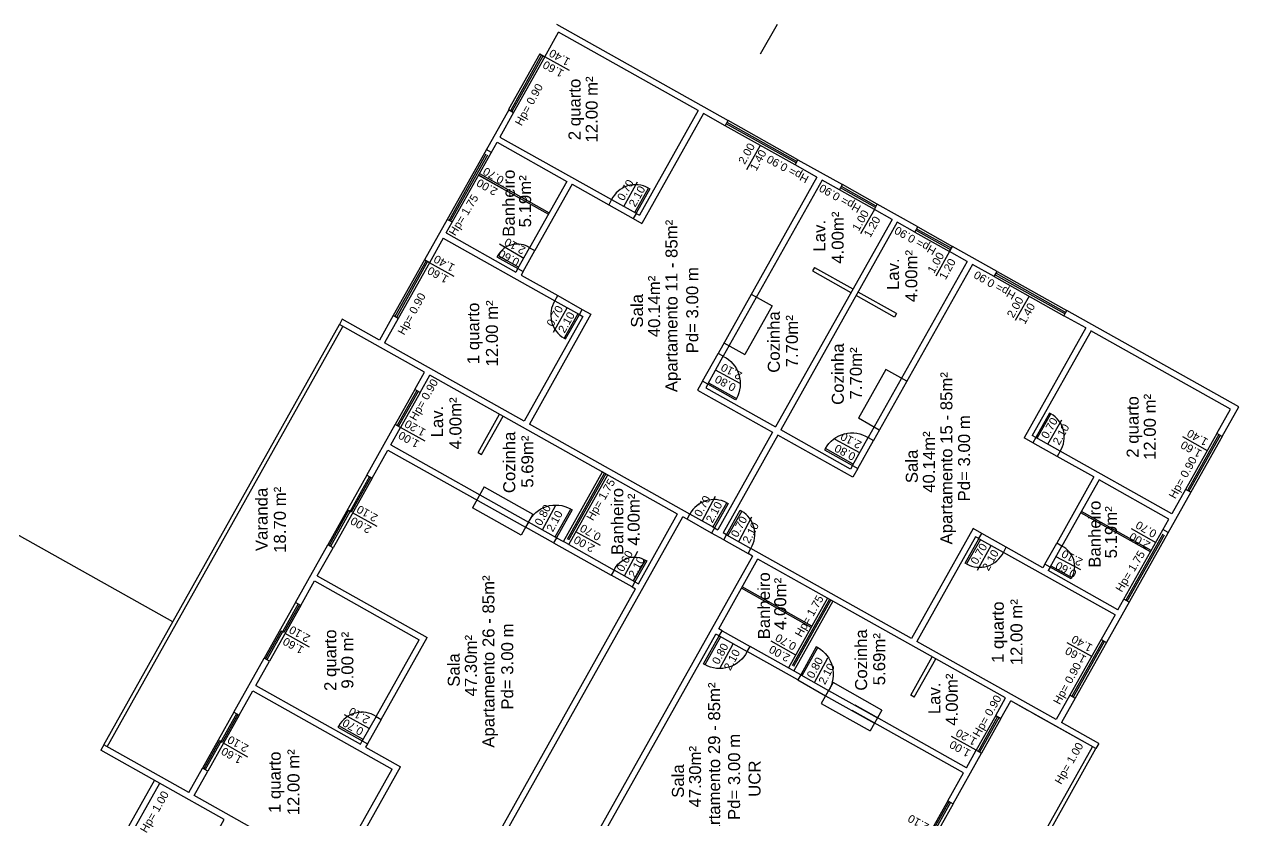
# Model space of a CAD drawing. Header units: millimetres. Extents: x -210 to 1173, y -437 to 320.
# Drawn here: x 880.85 to 911.2, y -254.59 to -234.68 of the extents above; entities that cross this region are included whole.
import ezdxf
from ezdxf.enums import TextEntityAlignment as Align

# ---------------------------------------------------------------- set-up
doc = ezdxf.new("R2010")
doc.units = ezdxf.units.MM
doc.header["$LTSCALE"] = 0.3
doc.linetypes.add('DASHED2', pattern=[9.525, 6.35, -3.175])
for name, color, linetype in [('CORTE', 6, 'Continuous'), ('COTAS', 1, 'Continuous'), ('ESQUADRIAS', 3, 'Continuous'), ('PISO', 1, 'Continuous'), ('PROJEÇÃO', 1, 'DASHED2'), ('TEXTOS', 2, 'Continuous'), ('VISTA', 2, 'Continuous')]:
    doc.layers.add(name, color=color, linetype=linetype)
doc.styles.add('2MM 1_100', font='ARIAL.TTF', dxfattribs={"height": 0.2})
doc.styles.add('3MM 1_100', font='ARIAL.TTF', dxfattribs={"height": 0.3})

msp = doc.modelspace()

# ---------------------------------------------------------------- linework, layer by layer
at = {"layer": 'CORTE'}
for p, q in [((893.861, -235.492), (894.203, -234.882)), ((894.152, -234.681), (898.441, -237.087)), ((897.692, -236.838), (894.203, -234.882)), ((899.252, -235.419), (899.674, -234.681)), ((893.73, -235.419), (893.861, -235.492)), ((892.955, -236.819), (890.846, -240.572)), ((893.079, -236.888), (892.737, -237.499)), ((892.948, -236.815), (893.079, -236.888)), ((897.693, -236.837), (896.226, -239.455)), ((897.823, -236.91), (896.283, -239.66)), ((898.368, -237.217), (897.823, -236.912)), ((898.368, -237.218), (898.441, -237.087)), ((891.393, -239.898), (892.664, -237.63)), ((892.664, -237.63), (894.407, -238.607)), ((892.737, -237.499), (895.528, -239.064)), ((900.112, -238.196), (900.186, -238.065)), ((900.657, -238.501), (900.112, -238.196)), ((900.186, -238.065), (901.298, -238.688)), ((892.202, -238.449), (893.947, -239.428)), ((892.222, -238.414), (893.966, -239.393)), ((894.407, -238.607), (893.478, -240.265)), ((900.657, -238.501), (898.189, -242.907)), ((900.788, -238.575), (898.32, -242.98)), ((901.224, -238.819), (900.788, -238.575)), ((894.538, -238.681), (893.609, -240.338)), ((894.538, -238.681), (895.454, -239.195)), ((901.224, -238.819), (901.298, -238.688)), ((895.528, -239.064), (895.454, -239.195)), ((901.732, -239.104), (901.732, -239.104)), ((901.732, -239.104), (901.732, -239.104)), ((902.096, -239.308), (902.17, -239.178)), ((903.18, -239.744), (902.17, -239.178)), ((896.138, -239.407), (896.065, -239.537)), ((896.138, -239.407), (896.226, -239.455)), ((902.539, -239.557), (902.096, -239.308)), ((896.065, -239.537), (896.283, -239.66)), ((902.539, -239.557), (899.627, -244.745)), ((902.67, -239.63), (899.758, -244.818)), ((903.106, -239.875), (902.67, -239.63)), ((903.106, -239.875), (903.18, -239.744)), ((891.319, -240.029), (890.977, -240.64)), ((891.319, -240.029), (894.11, -241.594)), ((891.393, -239.898), (893.136, -240.876)), ((893.478, -240.265), (893.609, -240.338)), ((903.978, -240.364), (904.052, -240.233)), ((904.414, -240.608), (903.978, -240.364)), ((905.164, -240.857), (904.052, -240.233)), ((890.977, -240.64), (890.846, -240.566)), ((904.414, -240.608), (901.942, -245.012)), ((904.545, -240.682), (902.073, -245.085)), ((905.09, -240.988), (904.545, -240.682)), ((893.185, -240.788), (893.136, -240.876)), ((893.185, -240.788), (893.316, -240.862)), ((893.316, -240.862), (893.267, -240.949)), ((893.267, -240.949), (894.184, -241.463)), ((905.09, -240.987), (905.164, -240.857)), ((894.111, -241.594), (894.184, -241.463)), ((895.012, -241.928), (893.473, -244.676)), ((894.721, -241.937), (894.794, -241.806)), ((894.721, -241.937), (894.808, -241.985)), ((894.794, -241.806), (895.012, -241.928)), ((906.835, -241.965), (906.909, -241.834)), ((911.204, -244.244), (906.908, -241.835)), ((890.853, -243.375), (888.725, -242.181)), ((888.796, -242.054), (888.726, -242.181)), ((889.722, -242.573), (888.796, -242.054)), ((890.064, -241.962), (889.722, -242.573)), ((890.195, -242.036), (889.853, -242.646)), ((890.195, -242.036), (890.064, -241.962)), ((894.808, -241.985), (893.342, -244.603)), ((907.381, -242.27), (906.835, -241.966)), ((907.293, -242.222), (907.293, -242.222)), ((907.381, -242.27), (905.838, -245.018)), ((907.512, -242.343), (906.042, -244.96)), ((907.38, -242.271), (907.38, -242.271)), ((910.999, -244.302), (907.511, -242.345)), ((893.342, -244.603), (889.853, -242.646)), ((898.32, -242.98), (898.189, -242.907)), ((890.609, -243.81), (890.854, -243.374)), ((890.74, -243.884), (890.984, -243.448)), ((897.176, -246.922), (890.984, -243.448)), ((897.798, -243.605), (897.676, -243.823)), ((897.929, -243.678), (897.798, -243.605)), ((897.929, -243.678), (897.88, -243.766)), ((897.88, -243.766), (899.627, -244.745)), ((890.74, -243.884), (890.609, -243.81)), ((897.676, -243.823), (899.553, -244.876)), ((910.657, -244.912), (910.999, -244.302)), ((910.788, -244.985), (911.204, -244.244)), ((889.41, -245.948), (890.12, -244.683)), ((890.251, -244.756), (890.12, -244.683)), ((897.485, -246.926), (893.473, -244.676)), ((890.006, -245.192), (890.251, -244.756)), ((899.553, -244.876), (898.183, -247.317)), ((899.684, -244.949), (898.314, -247.391)), ((901.559, -246.001), (899.684, -244.949)), ((901.502, -245.797), (899.758, -244.818)), ((906.13, -245.009), (906.042, -244.96)), ((910.788, -244.985), (910.657, -244.912)), ((890.006, -245.192), (893.452, -247.124)), ((901.942, -245.012), (902.073, -245.085)), ((906.056, -245.14), (905.838, -245.018)), ((906.13, -245.009), (906.056, -245.14)), ((889.541, -246.022), (889.933, -245.323)), ((889.933, -245.323), (893.378, -247.255)), ((906.74, -245.352), (906.667, -245.483)), ((907.584, -245.996), (906.667, -245.483)), ((909.531, -246.917), (906.74, -245.352)), ((894.324, -247.613), (895.302, -245.869)), ((901.551, -245.71), (901.502, -245.797)), ((901.551, -245.71), (901.682, -245.783)), ((901.682, -245.783), (901.559, -246.001)), ((889.41, -245.948), (889.541, -246.022)), ((894.455, -247.686), (895.432, -245.943)), ((907.584, -245.996), (906.654, -247.654)), ((907.715, -246.07), (906.784, -247.727)), ((909.457, -247.047), (907.715, -246.07)), ((910.005, -246.38), (907.9, -250.13)), ((909.874, -246.307), (909.531, -246.917)), ((910.005, -246.38), (909.874, -246.307)), ((891.852, -256.72), (897.307, -246.994)), ((896.199, -248.664), (897.177, -246.921)), ((897.413, -247.054), (897.307, -246.994)), ((897.413, -247.054), (897.485, -246.926)), ((908.999, -247.869), (907.255, -246.891)), ((909.019, -247.834), (907.274, -246.856)), ((908.185, -249.315), (909.457, -247.047)), ((893.452, -247.124), (893.378, -247.255)), ((898.096, -247.268), (898.024, -247.397)), ((898.329, -247.568), (898.024, -247.397)), ((898.096, -247.268), (898.183, -247.317)), ((898.401, -247.44), (898.314, -247.391)), ((904.565, -247.285), (903.023, -250.032)), ((904.783, -247.407), (904.565, -247.285)), ((904.71, -247.538), (904.783, -247.407)), ((887.624, -249.133), (888.432, -247.693)), ((888.563, -247.766), (888.432, -247.693)), ((894.149, -247.515), (894.076, -247.646)), ((894.076, -247.646), (895.516, -248.453)), ((894.149, -247.515), (894.324, -247.613)), ((894.455, -247.686), (895.589, -248.322)), ((898.329, -247.568), (898.401, -247.44)), ((904.623, -247.489), (903.154, -250.105)), ((904.71, -247.538), (904.623, -247.489)), ((906.784, -247.727), (906.654, -247.654)), ((888.171, -248.465), (888.563, -247.766)), ((899.051, -247.973), (893.644, -257.611)), ((898.939, -247.91), (899.011, -247.782)), ((899.051, -247.973), (898.939, -247.91)), ((903.023, -250.032), (899.011, -247.782)), ((905.321, -247.881), (905.394, -247.75)), ((908.112, -249.446), (905.321, -247.881)), ((906.311, -248.264), (905.394, -247.75)), ((895.589, -248.322), (895.516, -248.453)), ((898.204, -249.791), (899.183, -248.046)), ((901.058, -249.099), (899.182, -248.047)), ((906.36, -248.177), (906.311, -248.264)), ((906.491, -248.25), (906.36, -248.177)), ((906.491, -248.25), (906.442, -248.338)), ((887.755, -249.206), (888.097, -248.596)), ((888.097, -248.596), (890.714, -250.063)), ((888.171, -248.465), (890.919, -250.005)), ((896.112, -248.615), (896.039, -248.746)), ((896.112, -248.615), (896.199, -248.664)), ((900.058, -248.369), (900.058, -248.37)), ((900.189, -248.442), (900.188, -248.443)), ((908.185, -249.315), (906.442, -248.338)), ((891.722, -256.647), (896.126, -248.795)), ((896.039, -248.746), (896.126, -248.795)), ((900.516, -249.758), (898.772, -248.779)), ((900.536, -249.723), (898.791, -248.744)), ((887.755, -249.206), (887.624, -249.133)), ((900.927, -249.025), (899.949, -250.769)), ((901.058, -249.098), (900.079, -250.843)), ((905.375, -251.52), (901.058, -249.099)), ((908.112, -249.446), (907.769, -250.056)), ((898.291, -249.84), (898.204, -249.791)), ((898.218, -249.971), (898.291, -249.84)), ((889.638, -251.981), (890.714, -250.063)), ((889.769, -252.055), (890.919, -250.005)), ((893.777, -257.685), (898.131, -249.922)), ((898.218, -249.971), (898.131, -249.922)), ((906.643, -252.062), (903.154, -250.105)), ((907.769, -250.056), (907.9, -250.13)), ((898.916, -250.362), (898.989, -250.231)), ((900.181, -251.071), (898.916, -250.362)), ((900.254, -250.941), (898.989, -250.231)), ((886.084, -251.879), (886.841, -250.528)), ((886.63, -251.212), (886.972, -250.602)), ((886.972, -250.602), (886.842, -250.528)), ((900.254, -250.941), (900.181, -251.071)), ((886.215, -251.953), (886.556, -251.343)), ((886.556, -251.343), (890.046, -253.299)), ((886.63, -251.212), (889.247, -252.679)), ((900.952, -251.332), (900.878, -251.463)), ((900.952, -251.332), (902.173, -252.017)), ((900.878, -251.463), (902.099, -252.148)), ((905.13, -251.956), (905.375, -251.52)), ((905.261, -252.03), (905.506, -251.593)), ((907.634, -252.787), (905.506, -251.593)), ((905.933, -251.833), (905.506, -251.594)), ((906.986, -251.452), (906.643, -252.062)), ((907.117, -251.525), (906.775, -252.134)), ((906.986, -251.452), (907.117, -251.525)), ((886.084, -251.879), (886.215, -251.953)), ((904.323, -253.395), (901.541, -251.835)), ((904.397, -253.264), (901.614, -251.704)), ((905.13, -251.956), (905.261, -252.03)), ((907.634, -252.787), (906.064, -251.907)), ((889.638, -251.981), (889.769, -252.055)), ((902.173, -252.017), (902.099, -252.148)), ((906.702, -252.264), (906.701, -252.266)), ((907.707, -252.656), (906.775, -252.133)), ((907.707, -252.657), (906.775, -252.134)), ((882.831, -252.691), (882.757, -252.821)), ((885.845, -254.554), (882.757, -252.821)), ((884.959, -253.885), (882.831, -252.691)), ((889.247, -252.679), (889.296, -252.592)), ((889.296, -252.592), (889.427, -252.665)), ((889.427, -252.665), (889.378, -252.752)), ((889.378, -252.752), (890.25, -253.241)), ((904.397, -253.264), (904.641, -252.828)), ((904.641, -252.828), (904.772, -252.902)), ((907.707, -252.656), (907.634, -252.787)), ((907.707, -252.657), (907.634, -252.787)), ((904.062, -254.167), (904.772, -252.902)), ((884.959, -253.885), (885.301, -253.275)), ((885.09, -253.958), (885.432, -253.348)), ((885.432, -253.348), (885.301, -253.275)), ((888.97, -255.218), (890.046, -253.299)), ((889.1, -255.291), (890.25, -253.241)), ((903.932, -254.094), (904.323, -253.395)), ((888.578, -255.915), (885.09, -253.958)), ((903.931, -254.094), (904.062, -254.167)), ((885.6, -254.992), (885.845, -254.554))]:
    msp.add_line(p, q, dxfattribs=at)
at = {"layer": 'COTAS'}
for p, q in [((894.474, -235.836), (893.861, -235.492)), ((899.24, -237.707), (898.896, -238.32)), ((892.199, -238.447), (892.774, -238.771)), ((895.834, -239.234), (896.178, -238.621)), ((902.096, -239.308), (901.753, -239.922)), ((892.726, -240.17), (893.331, -240.527)), ((903.978, -240.364), (903.634, -240.977)), ((891.59, -240.984), (890.977, -240.64)), ((905.963, -241.476), (905.619, -242.089)), ((894.072, -242.378), (894.416, -241.765)), ((898.745, -243.66), (898.124, -243.329)), ((906.436, -245.179), (906.779, -244.566)), ((890.864, -245.1), (890.251, -244.756)), ((901.734, -245.389), (901.114, -245.058)), ((910.42, -245.339), (909.807, -244.995)), ((897.79, -247.097), (898.121, -246.477)), ((893.801, -247.319), (894.131, -246.699)), ((889.665, -247.238), (889.052, -246.894)), ((898.706, -247.611), (899.037, -246.991)), ((895.248, -247.71), (894.634, -247.366)), ((908.516, -247.287), (909.13, -247.631)), ((904.672, -248.323), (905.015, -247.71)), ((895.851, -248.469), (896.181, -247.848)), ((907.258, -248.319), (906.638, -247.989)), ((887.976, -250.25), (887.363, -249.906)), ((900.131, -250.448), (899.518, -250.104)), ((907.532, -250.484), (906.919, -250.14)), ((898.236, -250.786), (898.567, -250.166)), ((900.603, -251.136), (900.934, -250.516)), ((889.467, -252.287), (888.854, -251.943)), ((904.641, -252.828), (904.028, -252.485)), ((886.435, -252.996), (885.822, -252.652))]:
    msp.add_line(p, q, dxfattribs=at)
at = {"layer": 'ESQUADRIAS'}
for p, q in [((893.778, -235.446), (892.996, -236.842)), ((893.813, -235.465), (893.031, -236.861)), ((900.139, -238.148), (898.395, -237.17)), ((900.159, -238.113), (898.414, -237.135)), ((902.123, -239.26), (901.251, -238.771)), ((902.143, -239.226), (901.271, -238.736)), ((903.133, -239.827), (904.005, -240.316)), ((903.153, -239.792), (904.025, -240.281)), ((890.894, -240.593), (890.112, -241.989)), ((890.929, -240.613), (890.147, -242.009)), ((905.117, -240.94), (906.862, -241.918)), ((905.137, -240.905), (906.881, -241.883)), ((890.657, -243.837), (890.168, -244.71)), ((890.692, -243.857), (890.203, -244.729)), ((910.705, -244.938), (909.922, -246.334)), ((910.74, -244.958), (909.957, -246.353)), ((889.476, -245.985), (888.497, -247.73)), ((889.511, -246.005), (889.021, -246.877)), ((888.952, -246.838), (888.463, -247.71)), ((889.021, -246.877), (888.952, -246.838)), ((887.69, -249.17), (886.907, -250.565)), ((887.725, -249.189), (887.333, -249.887)), ((887.263, -249.848), (886.872, -250.546)), ((887.333, -249.887), (887.263, -249.848)), ((907.817, -250.083), (907.034, -251.478)), ((907.852, -250.103), (907.069, -251.498)), ((886.149, -251.916), (885.367, -253.312)), ((886.184, -251.936), (885.793, -252.633)), ((905.178, -251.983), (904.689, -252.855)), ((905.213, -252.003), (904.724, -252.875)), ((885.723, -252.594), (885.332, -253.292)), ((885.793, -252.633), (885.723, -252.594)), ((903.997, -254.13), (903.018, -255.875)), ((903.962, -254.111), (903.473, -254.983))]:
    msp.add_line(p, q, dxfattribs=at)
for points in [[(896.139, -239.405), (896.104, -239.385), (896.446, -238.774), (896.481, -238.794)], [(893.185, -240.788), (893.204, -240.754), (892.681, -240.46), (892.661, -240.495)], [(894.721, -241.937), (894.686, -241.917), (894.343, -242.528), (894.378, -242.547)], [(906.131, -245.008), (906.165, -245.027), (906.509, -244.417), (906.474, -244.398)], [(898.061, -247.249), (898.404, -246.639), (898.439, -246.658), (898.096, -247.268)], [(898.401, -247.44), (898.744, -246.83), (898.779, -246.849), (898.436, -247.459)], [(904.71, -247.539), (904.745, -247.558), (904.403, -248.169), (904.368, -248.149)], [(906.491, -248.25), (906.51, -248.215), (907.034, -248.509), (907.014, -248.544)], [(889.296, -252.592), (889.316, -252.557), (888.705, -252.215), (888.685, -252.25)]]:
    msp.add_lwpolyline(points, close=True, dxfattribs=at)
at = {"layer": 'ESQUADRIAS', "extrusion": (-8.67055e-14, 3.07119e-13, -1), "elevation": 0}
msp.add_lwpolyline([(-897.929, -243.678), (-897.948, -243.644), (-898.646, -244.035), (-898.627, -244.069)], close=True, dxfattribs=at)
at = {"layer": 'ESQUADRIAS', "extrusion": (3.07266e-13, 8.61823e-14, -1), "elevation": 0}
msp.add_lwpolyline([(-901.551, -245.71), (-901.57, -245.675), (-900.873, -245.283), (-900.853, -245.318)], close=True, dxfattribs=at)
at = {"layer": 'ESQUADRIAS', "extrusion": (1.06818e-16, -5.98874e-17, -1)}
for points in [[(-894.149, -247.515), (-894.115, -247.495), (-894.506, -246.798), (-894.541, -246.817)], [(-896.112, -248.615), (-896.077, -248.596), (-896.371, -248.072), (-896.406, -248.092)]]:
    msp.add_lwpolyline(points, close=True, dxfattribs=at)
at = {"layer": 'ESQUADRIAS', "extrusion": (-1.06805e-16, 5.99109e-17, -1)}
for points in [[(-898.218, -249.971), (-898.253, -249.99), (-897.862, -250.688), (-897.827, -250.668)], [(-900.254, -250.941), (-900.289, -250.96), (-900.68, -250.262), (-900.645, -250.243)]]:
    msp.add_lwpolyline(points, close=True, dxfattribs=at)
at = {"layer": 'PISO'}
for p, q in [((895.455, -239.194), (896.066, -239.536)), ((895.528, -239.063), (896.139, -239.405)), ((894.111, -241.594), (894.721, -241.937)), ((894.184, -241.463), (894.794, -241.806)), ((897.798, -243.605), (898.189, -242.907)), ((897.929, -243.678), (898.32, -242.98)), ((901.551, -245.71), (901.942, -245.012)), ((901.682, -245.783), (902.073, -245.085)), ((906.667, -245.482), (906.057, -245.139)), ((906.741, -245.351), (906.131, -245.008)), ((889.41, -245.948), (888.432, -247.693)), ((889.541, -246.022), (888.563, -247.766)), ((898.024, -247.397), (897.413, -247.054)), ((898.096, -247.268), (897.485, -246.926)), ((894.076, -247.646), (893.378, -247.255)), ((894.149, -247.515), (893.452, -247.124)), ((905.394, -247.75), (904.783, -247.408)), ((898.329, -247.568), (898.939, -247.91)), ((898.401, -247.44), (899.011, -247.782)), ((905.321, -247.881), (904.71, -247.539)), ((896.112, -248.615), (895.589, -248.322)), ((896.039, -248.746), (895.516, -248.453)), ((887.624, -249.133), (886.842, -250.528)), ((887.755, -249.206), (886.972, -250.602)), ((898.291, -249.84), (898.989, -250.231)), ((898.218, -249.971), (898.916, -250.362)), ((900.254, -250.941), (900.952, -251.332)), ((900.181, -251.071), (900.878, -251.463)), ((886.084, -251.879), (885.301, -253.275)), ((886.215, -251.953), (885.432, -253.348)), ((889.638, -251.981), (889.296, -252.592)), ((889.769, -252.055), (889.427, -252.665)), ((903.931, -254.094), (902.953, -255.838)), ((904.062, -254.167), (903.084, -255.911))]:
    msp.add_line(p, q, dxfattribs=at)
at = {"layer": 'PISO', "extrusion": (5.98539e-17, 1.06837e-16, -1)}
for p, q in [((893.185, -240.788), (893.478, -240.265)), ((893.316, -240.862), (893.609, -240.338))]:
    msp.add_line(p, q, dxfattribs=at)
at = {"layer": 'PISO', "extrusion": (5.99444e-17, 1.06786e-16, -1)}
for p, q in [((906.36, -248.177), (906.654, -247.654)), ((906.491, -248.25), (906.784, -247.727))]:
    msp.add_line(p, q, dxfattribs=at)
at = {"layer": 'PISO'}
for centre, radius, start, end in [((896.123, -239.352), 0.661, 60.7889, 154.1583), ((893.171, -240.735), 0.561, 56.791, 150.7409), ((894.667, -241.951), 0.661, 147.3234, 240.6928), ((906.184, -244.994), 0.661, 327.2749, 60.6443), ((898.088, -247.242), 0.681, 62.3678, 152.3678), ((898.427, -247.432), 0.681, 329.0654, 59.0654), ((904.726, -247.592), 0.661, 240.7404, 334.1098), ((906.544, -248.234), 0.561, 330.6923, 64.6422), ((889.282, -252.538), 0.661, 57.3472, 150.7166)]:
    msp.add_arc(centre, radius, start, end, dxfattribs=at)
at = {"layer": 'PISO', "extrusion": (-8.67055e-14, 3.07119e-13, -1)}
msp.add_arc((-897.982, -243.663), 0.761, 116.3215, 209.2591, dxfattribs=at)
at = {"layer": 'PISO', "extrusion": (3.07266e-13, 8.61823e-14, -1)}
msp.add_arc((-901.536, -245.656), 0.761, 29.3077, 122.2453, dxfattribs=at)
at = {"layer": 'PISO', "extrusion": (1.06818e-16, -5.98874e-17, -1)}
for centre, radius, start, end in [((-894.127, -247.446), 0.749, 25.506, 119.6781), ((-896.096, -248.562), 0.561, 25.3272, 119.2771)]:
    msp.add_arc(centre, radius, start, end, dxfattribs=at)
at = {"layer": 'PISO', "extrusion": (-1.06805e-16, 5.99109e-17, -1)}
for centre, start, end in [((-898.234, -250.024), 206.3521, 299.2897), ((-900.308, -250.926), 119.2897, 212.2273)]:
    msp.add_arc(centre, 0.761, start, end, dxfattribs=at)
at = {"layer": 'PROJEÇÃO'}
for p, q in [((891.464, -239.585), (892.442, -237.84)), ((891.499, -239.604), (892.477, -237.86)), ((892.525, -237.886), (892.394, -237.813)), ((891.547, -239.631), (891.416, -239.558)), ((895.35, -245.895), (894.372, -247.64)), ((895.425, -245.94), (895.294, -245.867)), ((895.385, -245.915), (894.407, -247.659)), ((908.38, -249.081), (909.358, -247.336)), ((908.415, -249.1), (909.393, -247.356)), ((909.441, -247.382), (909.31, -247.309)), ((894.455, -247.686), (894.324, -247.613)), ((900.975, -249.052), (899.996, -250.796)), ((901.01, -249.071), (900.031, -250.816)), ((908.463, -249.127), (908.332, -249.054))]:
    msp.add_line(p, q, dxfattribs=at)
at = {"layer": 'VISTA'}
for p, q in [((893.73, -235.419), (892.948, -236.815)), ((893.861, -235.492), (893.079, -236.888)), ((900.186, -238.065), (898.441, -237.087)), ((900.112, -238.196), (898.368, -237.217)), ((902.096, -239.308), (901.224, -238.819)), ((902.17, -239.178), (901.298, -238.689)), ((903.18, -239.744), (904.052, -240.233)), ((903.106, -239.875), (903.978, -240.364)), ((890.846, -240.566), (890.064, -241.962)), ((890.977, -240.64), (890.195, -242.036)), ((900.596, -240.76), (900.547, -240.847)), ((900.547, -240.847), (901.506, -241.385)), ((900.596, -240.76), (901.554, -241.297)), ((905.09, -240.988), (906.835, -241.966)), ((905.164, -240.857), (906.908, -241.835)), ((899.02, -241.424), (899.543, -241.717)), ((902.602, -241.999), (901.643, -241.462)), ((902.65, -241.912), (901.692, -241.374)), ((899.543, -241.717), (898.859, -242.939)), ((902.65, -241.912), (902.602, -241.999)), ((882.831, -252.691), (888.725, -242.181)), ((882.919, -252.74), (888.812, -242.231)), ((898.336, -242.645), (898.859, -242.939)), ((902.382, -243.309), (901.697, -244.53)), ((902.905, -243.603), (902.382, -243.309)), ((890.609, -243.81), (890.12, -244.683)), ((890.74, -243.884), (890.251, -244.756)), ((892.191, -245.385), (892.729, -244.426)), ((892.278, -245.434), (892.816, -244.475)), ((902.22, -244.824), (901.697, -244.53)), ((910.657, -244.912), (909.874, -246.307)), ((910.788, -244.985), (910.005, -246.38)), ((884.556, -249.615), (876.547, -245.123)), ((892.191, -245.385), (892.278, -245.434)), ((892.34, -246.243), (892.047, -246.766)), ((892.34, -246.243), (893.562, -246.927)), ((893.268, -247.451), (892.047, -246.766)), ((893.562, -246.927), (893.268, -247.451)), ((907.769, -250.056), (906.986, -251.452)), ((907.9, -250.13), (907.117, -251.525)), ((903.005, -251.452), (903.543, -250.493)), ((903.093, -251.501), (903.63, -250.542)), ((901.062, -251.136), (900.768, -251.659)), ((902.283, -251.821), (901.062, -251.136)), ((900.768, -251.659), (901.989, -252.344)), ((903.093, -251.501), (903.005, -251.452)), ((902.283, -251.821), (901.989, -252.344)), ((905.13, -251.956), (904.641, -252.828)), ((905.261, -252.03), (904.772, -252.902)), ((901.652, -263.25), (907.547, -252.738)), ((901.739, -263.299), (907.634, -252.787)), ((884.098, -253.574), (879.209, -262.299)), ((879.341, -262.373), (884.233, -253.649))]:
    msp.add_line(p, q, dxfattribs=at)

# ---------------------------------------------------------------- texts
at = {"layer": 'TEXTOS'}
for s, height, rotation, style, p in [('1.40', 0.2, 150.7041, '2MM 1_100', (894.226, -235.511)), ('1.60', 0.2, 150.7041, '2MM 1_100', (894.068, -235.801)), ('Hp= 0.90', 0.2, 61.2415, '2MM 1_100', (893.46, -236.688)), ('2 quarto', 0.3, 90, '3MM 1_100', (894.6, -236.81)), ('12.00 m²', 0.3, 90, '3MM 1_100', (895.029, -236.81)), ('2.00', 0.2, 60.7199, '2MM 1_100', (898.902, -237.912)), ('1.40', 0.2, 60.7199, '2MM 1_100', (899.189, -238.077)), ('Hp= 0.90', 0.2, 151.2573, '2MM 1_100', (899.929, -238.303)), ('0.70', 0.2, 150.1352, '2MM 1_100', (892.573, -238.467)), ('2.00', 0.2, 150.1352, '2MM 1_100', (892.413, -238.755)), ('Banheiro', 0.3, 90, '3MM 1_100', (892.957, -239.154)), ('5.19m²', 0.3, 90, '3MM 1_100', (893.365, -239.106)), ('0.70', 0.2, 60.7404, '2MM 1_100', (895.872, -238.824)), ('2.10', 0.2, 60.7404, '2MM 1_100', (896.162, -238.981)), ('Hp= 0.90', 0.2, 150.1759, '2MM 1_100', (901.236, -239.035)), ('Hp= 1.75', 0.2, 58.7078, '2MM 1_100', (891.828, -239.447)), ('4.00m²', 0.3, 90, '3MM 1_100', (901.178, -240.014)), ('1.00', 0.2, 60.7133, '2MM 1_100', (901.75, -239.584)), ('1.20', 0.2, 60.7133, '2MM 1_100', (902.039, -239.741)), ('Apartamento 11 - 85m²', 0.3, 90, '3MM 1_100', (897.024, -241.722)), ('Lav.', 0.3, 90, '3MM 1_100', (900.722, -239.967)), ('Hp= 0.90', 0.2, 150.1759, '2MM 1_100', (903.118, -240.091)), ('2.10', 0.2, 151.9287, '2MM 1_100', (893.11, -240.229)), ('0.60', 0.2, 151.9287, '2MM 1_100', (892.959, -240.522)), ('4.00m²', 0.3, 90, '3MM 1_100', (903.019, -240.974)), ('1.00', 0.2, 60.7133, '2MM 1_100', (903.631, -240.64)), ('1.40', 0.2, 150.7041, '2MM 1_100', (891.342, -240.658)), ('Lav.', 0.3, 90, '3MM 1_100', (902.563, -240.927)), ('1.20', 0.2, 60.7133, '2MM 1_100', (903.921, -240.797)), ('1.60', 0.2, 150.7041, '2MM 1_100', (891.185, -240.948)), ('40.14m²', 0.3, 90, '3MM 1_100', (896.59, -241.734)), ('Pd= 3.00 m', 0.3, 90, '3MM 1_100', (897.543, -241.83)), ('Hp= 0.90', 0.2, 150.1759, '2MM 1_100', (905.102, -241.203)), ('Hp= 0.90', 0.2, 61.2415, '2MM 1_100', (890.528, -241.917)), ('12.00 m²', 0.3, 90, '3MM 1_100', (892.536, -242.408)), ('Sala', 0.3, 90, '3MM 1_100', (896.162, -241.843)), ('2.00', 0.2, 60.7133, '2MM 1_100', (905.616, -241.752)), ('1 quarto', 0.3, 90, '3MM 1_100', (892.067, -242.408)), ('0.70', 0.2, 60.7404, '2MM 1_100', (894.107, -241.973)), ('2.10', 0.2, 60.7404, '2MM 1_100', (894.397, -242.13)), ('Cozinha', 0.3, 90, '3MM 1_100', (899.582, -242.623)), ('1.40', 0.2, 60.7133, '2MM 1_100', (905.906, -241.909)), ('7.70m²', 0.3, 90, '3MM 1_100', (900.034, -242.604)), ('Cozinha', 0.3, 90, '3MM 1_100', (901.182, -243.426)), ('7.70m²', 0.3, 90, '3MM 1_100', (901.634, -243.407)), ('2.10', 0.2, 151.9107, '2MM 1_100', (898.523, -243.362)), ('0.80', 0.2, 151.9107, '2MM 1_100', (898.372, -243.655)), ('Apartamento 15 - 85m²', 0.3, 90, '3MM 1_100', (903.896, -245.529)), ('Hp= 0.90', 0.2, 60.1792, '2MM 1_100', (890.831, -244.065)), ('4.00m²', 0.3, 90, '3MM 1_100', (891.623, -244.658)), ('2 quarto', 0.3, 90, '3MM 1_100', (908.552, -244.746)), ('12.00 m²', 0.3, 90, '3MM 1_100', (908.981, -244.746)), ('Lav.', 0.3, 90, '3MM 1_100', (891.166, -244.611)), ('1.20', 0.2, 150.7166, '2MM 1_100', (890.615, -244.775)), ('Pd= 3.00 m', 0.3, 90, '3MM 1_100', (904.338, -245.531)), ('0.70', 0.2, 60.7404, '2MM 1_100', (906.471, -244.774)), ('2.10', 0.2, 60.7404, '2MM 1_100', (906.761, -244.931)), ('1.00', 0.2, 150.7166, '2MM 1_100', (890.458, -245.065)), ('Cozinha', 0.3, 90, '3MM 1_100', (892.969, -245.632)), ('5.69m²', 0.3, 90, '3MM 1_100', (893.421, -245.613)), ('2.10', 0.2, 151.9107, '2MM 1_100', (901.513, -245.09)), ('40.14m²', 0.3, 90, '3MM 1_100', (903.458, -245.624)), ('1.40', 0.2, 150.7041, '2MM 1_100', (910.172, -245.014)), ('0.80', 0.2, 151.9107, '2MM 1_100', (901.362, -245.383)), ('1.60', 0.2, 150.7041, '2MM 1_100', (910.015, -245.304)), ('Sala', 0.3, 90, '3MM 1_100', (903.031, -245.732)), ('Hp= 0.90', 0.2, 61.2415, '2MM 1_100', (909.805, -246.011)), ('Hp= 1.75', 0.2, 60.1792, '2MM 1_100', (895.257, -246.562)), ('Varanda', 0.3, 90, '3MM 1_100', (886.776, -247.058)), ('18.70 m²', 0.3, 90, '3MM 1_100', (887.234, -247.068)), ('Banheiro', 0.3, 90, '3MM 1_100', (895.67, -247.11)), ('4.00m²', 0.3, 90, '3MM 1_100', (896.078, -247.062)), ('0.70', 0.2, 61.9287, '2MM 1_100', (897.795, -246.725)), ('2.10', 0.2, 150.7166, '2MM 1_100', (889.417, -246.913)), ('0.80', 0.2, 61.9287, '2MM 1_100', (893.805, -246.947)), ('2.10', 0.2, 61.9287, '2MM 1_100', (898.088, -246.876)), ('Banheiro', 0.3, 90, '3MM 1_100', (907.602, -247.427)), ('5.19m²', 0.3, 90, '3MM 1_100', (908.01, -247.379)), ('2.00', 0.2, 150.7166, '2MM 1_100', (889.26, -247.203)), ('2.10', 0.2, 61.9287, '2MM 1_100', (894.099, -247.098)), ('0.70', 0.2, 61.9287, '2MM 1_100', (898.711, -247.239)), ('0.70', 0.2, 150.1352, '2MM 1_100', (908.89, -247.307)), ('0.70', 0.2, 150.7166, '2MM 1_100', (894.999, -247.384)), ('2.10', 0.2, 61.9287, '2MM 1_100', (899.004, -247.39)), ('2.00', 0.2, 150.1352, '2MM 1_100', (908.73, -247.595)), ('2.00', 0.2, 150.7166, '2MM 1_100', (894.842, -247.674)), ('0.70', 0.2, 60.7404, '2MM 1_100', (904.707, -247.917)), ('0.60', 0.2, 61.9287, '2MM 1_100', (895.855, -248.096)), ('2.10', 0.2, 61.9287, '2MM 1_100', (896.149, -248.247)), ('2.10', 0.2, 60.7404, '2MM 1_100', (904.997, -248.074)), ('2.10', 0.2, 151.9287, '2MM 1_100', (907.036, -248.021)), ('Hp= 1.75', 0.2, 58.7078, '2MM 1_100', (908.492, -248.353)), ('0.60', 0.2, 151.9287, '2MM 1_100', (906.886, -248.315)), ('Apartamento 26 - 85m²', 0.3, 90, '3MM 1_100', (892.449, -250.61)), ('Banheiro', 0.3, 90, '3MM 1_100', (899.335, -249.217)), ('4.00m²', 0.3, 90, '3MM 1_100', (899.743, -249.169)), ('Hp= 1.75', 0.2, 60.1792, '2MM 1_100', (900.466, -249.473)), ('1 quarto', 0.3, 90, '3MM 1_100', (905.18, -249.877)), ('12.00 m²', 0.3, 90, '3MM 1_100', (905.649, -249.877)), ('2.10', 0.2, 150.7166, '2MM 1_100', (887.727, -249.924)), ('2 quarto', 0.3, 90, '3MM 1_100', (888.494, -250.577)), ('Pd= 3.00 m', 0.3, 90, '3MM 1_100', (892.918, -250.736)), ('Cozinha', 0.3, 90, '3MM 1_100', (901.764, -250.57)), ('1.60', 0.2, 150.7166, '2MM 1_100', (887.57, -250.214)), ('9.00 m²', 0.3, 90, '3MM 1_100', (888.922, -250.577)), ('47.30m²', 0.3, 90, '3MM 1_100', (892.009, -250.713)), ('0.70', 0.2, 150.7166, '2MM 1_100', (899.882, -250.123)), ('5.69m²', 0.3, 90, '3MM 1_100', (902.216, -250.551)), ('1.40', 0.2, 150.7041, '2MM 1_100', (907.284, -250.159)), ('Sala', 0.3, 90, '3MM 1_100', (891.581, -250.821)), ('0.80', 0.2, 61.9287, '2MM 1_100', (898.241, -250.414)), ('2.10', 0.2, 61.9287, '2MM 1_100', (898.534, -250.565)), ('2.00', 0.2, 150.7166, '2MM 1_100', (899.725, -250.413)), ('1.60', 0.2, 150.7041, '2MM 1_100', (907.127, -250.449)), ('0.80', 0.2, 61.9287, '2MM 1_100', (900.608, -250.764)), ('2.10', 0.2, 61.9287, '2MM 1_100', (900.901, -250.915)), ('Hp= 0.90', 0.2, 61.2415, '2MM 1_100', (906.917, -251.156)), ('4.00m²', 0.3, 90, '3MM 1_100', (904.031, -251.562)), ('Apartamento 29 - 85m²', 0.3, 90, '3MM 1_100', (898.09, -253.287)), ('Lav.', 0.3, 90, '3MM 1_100', (903.596, -251.53)), ('Hp= 0.90', 0.2, 60.1792, '2MM 1_100', (904.914, -251.968)), ('2.10', 0.2, 150.7166, '2MM 1_100', (889.219, -251.962)), ('0.70', 0.2, 150.7166, '2MM 1_100', (889.062, -252.251)), ('2.10', 0.2, 150.7166, '2MM 1_100', (886.187, -252.671)), ('Pd= 3.00 m', 0.3, 90, '3MM 1_100', (898.589, -253.495)), ('1.20', 0.2, 150.7166, '2MM 1_100', (904.393, -252.503)), ('1.60', 0.2, 150.7166, '2MM 1_100', (886.03, -252.961)), ('1 quarto', 0.3, 90, '3MM 1_100', (887.105, -253.628)), ('12.00 m²', 0.3, 90, '3MM 1_100', (887.574, -253.628)), ('47.30m²', 0.3, 90, '3MM 1_100', (897.613, -253.488)), ('1.00', 0.2, 150.7166, '2MM 1_100', (904.236, -252.793)), ('Hp= 1.00', 0.2, 60.1792, '2MM 1_100', (906.961, -253.153)), ('Sala', 0.3, 90, '3MM 1_100', (897.186, -253.597)), ('UCR', 0.3, 90, '3MM 1_100', (899.1, -253.537)), ('Hp= 1.00', 0.2, 60.1792, '2MM 1_100', (884.098, -254.366)), ('2.10', 0.2, 150.7166, '2MM 1_100', (903.194, -254.641))]:
    msp.add_text(s, height=height, rotation=rotation, dxfattribs=dict(at, style=style)).set_placement(p, align=Align.MIDDLE_CENTER)

doc.saveas('drawing.dxf')
